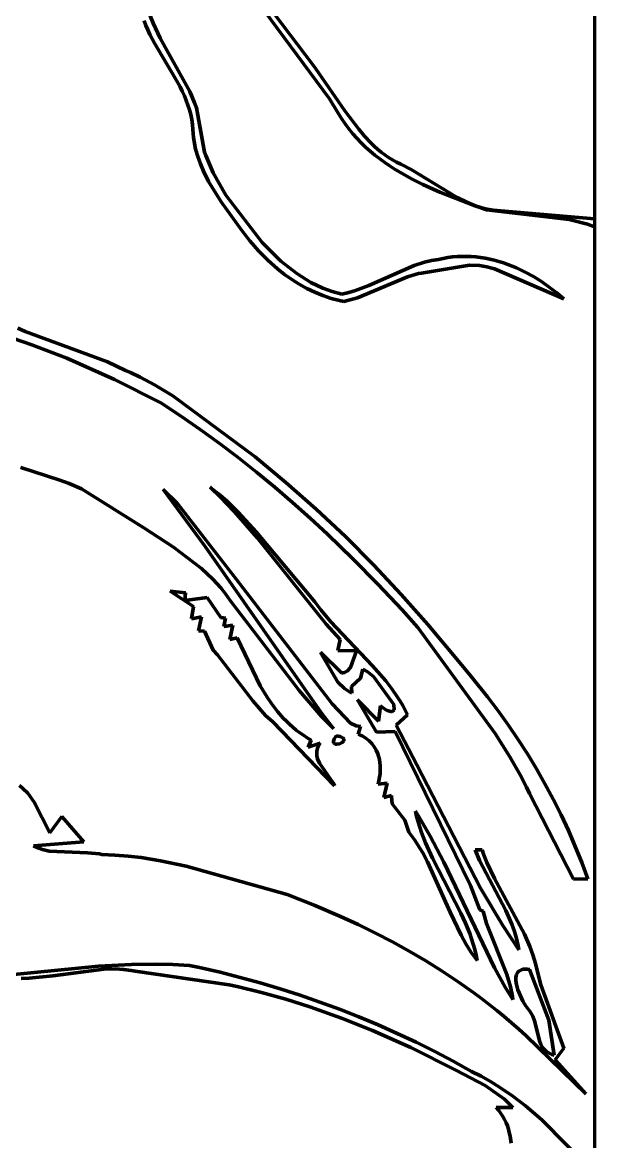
# Model space of a CAD drawing. Header units: millimetres. Extents: x 0 to 11, y 0 to 14.1.
# Drawn here: x 9.763 to 10.958, y 6.899 to 9.237 of the extents above; entities that cross this region are included whole.
import ezdxf

# ---------------------------------------------------------------- set-up
doc = ezdxf.new("R2010")
doc.units = ezdxf.units.MM
doc.layers.add('color#010101ff', color=7, linetype='CONTINUOUS', lineweight=100)
doc.layers.add('color#fefefeff', color=7, linetype='CONTINUOUS', lineweight=100)

msp = doc.modelspace()

# ---------------------------------------------------------------- linework, layer by layer
at = {"layer": 'color#010101ff'}
for p, q in [((10.4043, 9.0768), (10.2239, 9.3213)), ((10.2393, 9.3203), (10.3701, 9.147)), ((10.0207, 9.2305), (10.017, 9.2402)), ((10.0301, 9.2505), (10.0362, 9.2347)), ((10.0362, 9.2347), (10.0506, 9.204)), ((10.0247, 9.221), (10.0207, 9.2305)), ((10.0291, 9.2116), (10.0247, 9.221)), ((10.0388, 9.1931), (10.0291, 9.2116)), ((10.0821, 9.1205), (10.0388, 9.1931)), ((10.0506, 9.204), (10.1125, 9.092)), ((10.3701, 9.147), (10.376, 9.1396)), ((10.0922, 9.1021), (10.0821, 9.1205)), ((10.376, 9.1396), (10.4367, 9.0522)), ((10.0969, 9.0928), (10.0922, 9.1021)), ((10.1012, 9.0833), (10.0969, 9.0928)), ((10.1052, 9.0737), (10.1012, 9.0833)), ((10.1088, 9.064), (10.1052, 9.0737)), ((10.1125, 9.092), (10.1227, 9.0687)), ((10.4228, 9.047), (10.4043, 9.0768)), ((10.1119, 9.0541), (10.1088, 9.064)), ((10.1145, 9.0441), (10.1119, 9.0541)), ((10.1227, 9.0687), (10.1265, 9.0584)), ((10.1265, 9.0584), (10.1434, 8.9656)), ((10.4298, 9.0357), (10.4228, 9.047)), ((10.4367, 9.0522), (10.4655, 9.0133)), ((10.1166, 9.0338), (10.1145, 9.0441)), ((10.1181, 9.0233), (10.1166, 9.0338)), ((10.119, 9.0126), (10.1181, 9.0233)), ((10.4372, 9.0248), (10.4298, 9.0357)), ((10.445, 9.0143), (10.4372, 9.0248)), ((10.1195, 9.0043), (10.119, 9.0126)), ((10.1203, 8.9961), (10.1195, 9.0043)), ((10.4532, 9.0042), (10.445, 9.0143)), ((10.4618, 8.9946), (10.4532, 9.0042)), ((10.4655, 9.0133), (10.4779, 8.9987)), ((10.1215, 8.9879), (10.1203, 8.9961)), ((10.1248, 8.9719), (10.1215, 8.9879)), ((10.4707, 8.9853), (10.4618, 8.9946)), ((10.48, 8.9763), (10.4707, 8.9853)), ((10.4779, 8.9987), (10.491, 8.9849)), ((10.4896, 8.9677), (10.48, 8.9763)), ((10.491, 8.9849), (10.4979, 8.9783)), ((10.4979, 8.9783), (10.505, 8.972)), ((10.1292, 8.9563), (10.1248, 8.9719)), ((10.1346, 8.941), (10.1292, 8.9563)), ((10.1434, 8.9656), (10.1461, 8.9583)), ((10.1461, 8.9583), (10.1616, 8.9227)), ((10.4995, 8.9595), (10.4896, 8.9677)), ((10.5097, 8.9515), (10.4995, 8.9595)), ((10.505, 8.972), (10.5124, 8.9659)), ((10.5124, 8.9659), (10.52, 8.9602)), ((10.52, 8.9602), (10.5279, 8.9547)), ((10.5279, 8.9547), (10.5362, 8.9495)), ((10.1409, 8.9259), (10.1346, 8.941)), ((10.5202, 8.9439), (10.5097, 8.9515)), ((10.5309, 8.9366), (10.5202, 8.9439)), ((10.5418, 8.9295), (10.5309, 8.9366)), ((10.5362, 8.9495), (10.5447, 8.9447)), ((10.5529, 8.9228), (10.5418, 8.9295)), ((10.5447, 8.9447), (10.5536, 8.9402)), ((10.5536, 8.9402), (10.5749, 8.9293)), ((10.1519, 8.904), (10.1409, 8.9259)), ((10.1616, 8.9227), (10.1882, 8.8755)), ((10.5757, 8.91), (10.5529, 8.9228)), ((10.5749, 8.9293), (10.6714, 8.8709)), ((10.5991, 8.8982), (10.5757, 8.91)), ((10.1779, 8.8619), (10.1519, 8.904)), ((10.6351, 8.882), (10.5991, 8.8982)), ((10.2214, 8.8023), (10.1779, 8.8619)), ((10.1882, 8.8755), (10.2635, 8.7769)), ((10.7082, 8.8538), (10.6351, 8.882)), ((10.6714, 8.8709), (10.6929, 8.8604)), ((10.6929, 8.8604), (10.7076, 8.8545)), ((10.7076, 8.8545), (10.7227, 8.8496)), ((10.7323, 8.8453), (10.7082, 8.8538)), ((10.7227, 8.8496), (10.7305, 8.8476)), ((10.7305, 8.8476), (10.7383, 8.846)), ((10.9049, 8.8252), (10.7323, 8.8453)), ((10.7383, 8.846), (10.7463, 8.8447)), ((10.7463, 8.8447), (10.7544, 8.8437)), ((10.7544, 8.8437), (10.7627, 8.8432)), ((10.7627, 8.8432), (10.9583, 8.8266)), ((10.9432, 8.8152), (10.9049, 8.8252)), ((10.9583, 8.81), (10.9432, 8.8152)), ((10.9583, 8.8266), (10.9583, 8.81)), ((10.2379, 8.7805), (10.2214, 8.8023)), ((10.2559, 8.7597), (10.2379, 8.7805)), ((10.2635, 8.7769), (10.3028, 8.7377)), ((10.2753, 8.74), (10.2559, 8.7597)), ((10.632, 8.7416), (10.6418, 8.7438)), ((10.6418, 8.7438), (10.6516, 8.7455)), ((10.6516, 8.7455), (10.6614, 8.7468)), ((10.6614, 8.7468), (10.6712, 8.7476)), ((10.6712, 8.7476), (10.6811, 8.748)), ((10.6811, 8.748), (10.6908, 8.748)), ((10.6908, 8.748), (10.7006, 8.7476)), ((10.7006, 8.7476), (10.7104, 8.7468)), ((10.7104, 8.7468), (10.7201, 8.7456)), ((10.7201, 8.7456), (10.7297, 8.744)), ((10.7297, 8.744), (10.7393, 8.7421)), ((10.2961, 8.7217), (10.2753, 8.74)), ((10.3106, 8.7104), (10.2961, 8.7217)), ((10.3028, 8.7377), (10.3359, 8.7119)), ((10.4864, 8.6871), (10.5816, 8.7291)), ((10.5816, 8.7291), (10.6027, 8.7358)), ((10.6966, 8.7297), (10.5966, 8.7132)), ((10.6027, 8.7358), (10.6172, 8.7392)), ((10.6172, 8.7392), (10.632, 8.7416)), ((10.7177, 8.7289), (10.6966, 8.7297)), ((10.7334, 8.7263), (10.7177, 8.7289)), ((10.7439, 8.7235), (10.7334, 8.7263)), ((10.7393, 8.7421), (10.7488, 8.7398)), ((10.7491, 8.7217), (10.7439, 8.7235)), ((10.7488, 8.7398), (10.7583, 8.7372)), ((10.8939, 8.6592), (10.7491, 8.7217)), ((10.7583, 8.7372), (10.7677, 8.7343)), ((10.7677, 8.7343), (10.777, 8.7311)), ((10.777, 8.7311), (10.7953, 8.7237)), ((10.7953, 8.7237), (10.8132, 8.7152)), ((10.3256, 8.6998), (10.3106, 8.7104)), ((10.3412, 8.69), (10.3256, 8.6998)), ((10.3359, 8.7119), (10.3656, 8.6937)), ((10.5677, 8.7054), (10.463, 8.6617)), ((10.5907, 8.7119), (10.5677, 8.7054)), ((10.5966, 8.7132), (10.5907, 8.7119)), ((10.8132, 8.7152), (10.8305, 8.7057)), ((10.8305, 8.7057), (10.8474, 8.6953)), ((10.3572, 8.6811), (10.3412, 8.69)), ((10.3736, 8.6732), (10.3572, 8.6811)), ((10.3656, 8.6937), (10.3907, 8.6819)), ((10.3905, 8.6662), (10.3736, 8.6732)), ((10.3907, 8.6819), (10.4101, 8.6747)), ((10.4101, 8.6747), (10.4302, 8.6692)), ((10.4302, 8.6692), (10.4446, 8.6725)), ((10.4446, 8.6725), (10.4588, 8.6767)), ((10.4588, 8.6767), (10.4864, 8.6871)), ((10.8474, 8.6953), (10.8636, 8.684)), ((10.8636, 8.684), (10.8791, 8.6719)), ((10.4078, 8.6603), (10.3905, 8.6662)), ((10.4254, 8.6555), (10.4078, 8.6603)), ((10.4344, 8.6536), (10.4254, 8.6555)), ((10.463, 8.6617), (10.4344, 8.6536)), ((10.8791, 8.6719), (10.8939, 8.6592)), ((9.7828, 8.5635), (9.7238, 8.5832)), ((9.753, 8.598), (9.7683, 8.5913)), ((9.7683, 8.5913), (9.9407, 8.5278)), ((9.8554, 8.5355), (9.7828, 8.5635)), ((9.955, 8.491), (9.8554, 8.5355)), ((9.9407, 8.5278), (9.9784, 8.5096)), ((9.9784, 8.5096), (9.9887, 8.5052)), ((10.0523, 8.4418), (9.955, 8.491)), ((9.9887, 8.5052), (10.0091, 8.4956)), ((10.0091, 8.4956), (10.0389, 8.4798)), ((10.0389, 8.4798), (10.0773, 8.4566)), ((10.0935, 8.4148), (10.0523, 8.4418)), ((10.0773, 8.4566), (10.2489, 8.3296)), ((10.1341, 8.3867), (10.0935, 8.4148)), ((10.174, 8.3578), (10.1341, 8.3867)), ((10.2133, 8.3281), (10.174, 8.3578)), ((10.2519, 8.2975), (10.2133, 8.3281)), ((10.2489, 8.3296), (10.3135, 8.2759)), ((9.7598, 8.3068), (9.841, 8.2804)), ((9.841, 8.2804), (9.8609, 8.2738)), ((10.2899, 8.2662), (10.2519, 8.2975)), ((10.3135, 8.2759), (10.3764, 8.2202)), ((9.8609, 8.2738), (9.8866, 8.2628)), ((9.8866, 8.2628), (10.0167, 8.1812)), ((10.1445, 8.1419), (10.0569, 8.2611)), ((10.0569, 8.2611), (10.0866, 8.2316)), ((10.1762, 8.246), (10.1554, 8.2661)), ((10.1554, 8.2661), (10.1729, 8.252)), ((10.1729, 8.252), (10.1897, 8.2372)), ((10.3273, 8.2341), (10.2899, 8.2662)), ((10.0866, 8.2316), (10.2103, 8.0733)), ((10.2061, 8.2145), (10.1762, 8.246)), ((10.1897, 8.2372), (10.2138, 8.2138)), ((10.3641, 8.2013), (10.3273, 8.2341)), ((10.2531, 8.1598), (10.2061, 8.2145)), ((10.2138, 8.2138), (10.2514, 8.1725)), ((10.3764, 8.2202), (10.4376, 8.1626)), ((10.4003, 8.1678), (10.3641, 8.2013)), ((10.0167, 8.1812), (10.0783, 8.1409)), ((10.2514, 8.1725), (10.3738, 8.0264)), ((10.3978, 7.9797), (10.2531, 8.1598)), ((10.4535, 8.1164), (10.4003, 8.1678)), ((10.4376, 8.1626), (10.497, 8.1032)), ((10.0783, 8.1409), (10.1371, 8.0964)), ((10.387, 7.7954), (10.1445, 8.1419)), ((10.5054, 8.0637), (10.4535, 8.1164)), ((10.1371, 8.0964), (10.1608, 8.0741)), ((10.497, 8.1032), (10.5545, 8.042)), ((10.1608, 8.0741), (10.1773, 8.056)), ((10.2103, 8.0733), (10.4103, 7.8137)), ((10.0719, 8.0491), (10.1201, 8.0168)), ((10.1039, 8.0455), (10.0719, 8.0491)), ((10.1025, 8.0292), (10.1039, 8.0455)), ((10.1773, 8.056), (10.1875, 8.0431)), ((10.1875, 8.0431), (10.197, 8.0296)), ((10.556, 8.0097), (10.5054, 8.0637)), ((10.5545, 8.042), (10.6102, 7.9791)), ((10.1488, 8.0353), (10.1025, 8.0292)), ((10.1775, 7.9936), (10.1488, 8.0353)), ((10.197, 8.0296), (10.3414, 7.8412)), ((10.3738, 8.0264), (10.3863, 8.0095)), ((10.1201, 8.0168), (10.116, 7.9911)), ((10.116, 7.9911), (10.1369, 7.9948)), ((10.1369, 7.9948), (10.1305, 7.966)), ((10.3863, 8.0095), (10.4065, 7.9851)), ((10.589, 7.9732), (10.556, 8.0097)), ((10.1872, 7.9921), (10.1775, 7.9936)), ((10.184, 7.9748), (10.1872, 7.9921)), ((10.2024, 7.9777), (10.184, 7.9748)), ((10.1964, 7.9481), (10.2024, 7.9777)), ((10.4268, 7.9477), (10.3978, 7.9797)), ((10.4065, 7.9851), (10.4942, 7.8931)), ((10.7508, 7.7515), (10.589, 7.9732)), ((10.6102, 7.9791), (10.6771, 7.8983)), ((10.1305, 7.966), (10.1431, 7.9652)), ((10.1431, 7.9652), (10.1613, 7.9257)), ((10.2114, 7.9512), (10.1964, 7.9481)), ((10.2597, 7.8509), (10.2114, 7.9512)), ((10.4216, 7.9246), (10.4268, 7.9477)), ((10.1613, 7.9257), (10.1707, 7.916)), ((10.4612, 7.9239), (10.4216, 7.9246)), ((10.1707, 7.916), (10.2443, 7.8196)), ((10.4219, 7.8585), (10.3856, 7.9209)), ((10.3856, 7.9209), (10.3867, 7.9198)), ((10.3867, 7.9198), (10.4297, 7.878)), ((10.4481, 7.8894), (10.4612, 7.9239)), ((10.4297, 7.878), (10.432, 7.8782)), ((10.432, 7.8782), (10.4361, 7.8791)), ((10.4361, 7.8791), (10.4414, 7.8819)), ((10.4414, 7.8819), (10.4481, 7.8894)), ((10.4744, 7.8857), (10.469, 7.8673)), ((10.4833, 7.8809), (10.4744, 7.8857)), ((10.4961, 7.8703), (10.4833, 7.8809)), ((10.4942, 7.8931), (10.5219, 7.8614)), ((10.6771, 7.8983), (10.7007, 7.8706)), ((10.4355, 7.8455), (10.4219, 7.8585)), ((10.469, 7.8673), (10.4503, 7.8494)), ((10.469, 7.8673), (10.469, 7.866)), ((10.469, 7.866), (10.469, 7.8673)), ((10.5392, 7.812), (10.4961, 7.8703)), ((10.5219, 7.8614), (10.5348, 7.8448)), ((10.7007, 7.8706), (10.7348, 7.8281)), ((10.2742, 7.8271), (10.2597, 7.8509)), ((10.3414, 7.8412), (10.3877, 7.7873)), ((10.448, 7.8374), (10.4355, 7.8455)), ((10.4514, 7.8358), (10.448, 7.8374)), ((10.4503, 7.8494), (10.4514, 7.8358)), ((10.5348, 7.8448), (10.5468, 7.8276)), ((10.2443, 7.8196), (10.271, 7.7893)), ((10.2846, 7.812), (10.2742, 7.8271)), ((10.2958, 7.7974), (10.2846, 7.812)), ((10.4103, 7.8137), (10.4484, 7.773)), ((10.5028, 7.754), (10.4631, 7.8215)), ((10.4631, 7.8215), (10.5071, 7.7775)), ((10.5071, 7.7775), (10.511, 7.8095)), ((10.511, 7.8095), (10.5223, 7.8012)), ((10.5394, 7.8006), (10.5392, 7.812)), ((10.5468, 7.8276), (10.5524, 7.8188)), ((10.5524, 7.8188), (10.5577, 7.8097)), ((10.5577, 7.8097), (10.5628, 7.8004)), ((10.7348, 7.8281), (10.7567, 7.799)), ((10.271, 7.7893), (10.286, 7.7756)), ((10.3079, 7.7836), (10.2958, 7.7974)), ((10.4125, 7.7617), (10.387, 7.7954)), ((10.3877, 7.7873), (10.4125, 7.7617)), ((10.5223, 7.8012), (10.5251, 7.7995)), ((10.5251, 7.7995), (10.5347, 7.7964)), ((10.5347, 7.7964), (10.5394, 7.8006)), ((10.5675, 7.7908), (10.5438, 7.769)), ((10.5628, 7.8004), (10.5675, 7.7908)), ((10.7567, 7.799), (10.7778, 7.7695)), ((10.286, 7.7756), (10.415, 7.6425)), ((10.3143, 7.777), (10.3079, 7.7836)), ((10.3209, 7.7707), (10.3143, 7.777)), ((10.3277, 7.7645), (10.3209, 7.7707)), ((10.3348, 7.7587), (10.3277, 7.7645)), ((10.4484, 7.773), (10.4605, 7.7676)), ((10.4605, 7.7676), (10.4689, 7.766)), ((10.4689, 7.766), (10.4642, 7.75)), ((10.5438, 7.769), (10.5871, 7.6858)), ((10.7778, 7.7695), (10.7982, 7.7394)), ((10.3422, 7.753), (10.3348, 7.7587)), ((10.3499, 7.7477), (10.3422, 7.753)), ((10.3578, 7.7427), (10.3499, 7.7477)), ((10.3661, 7.7379), (10.3578, 7.7427)), ((10.3601, 7.7227), (10.3661, 7.7379)), ((10.4132, 7.7376), (10.4126, 7.7353)), ((10.4143, 7.7402), (10.4132, 7.7376)), ((10.416, 7.7433), (10.4143, 7.7402)), ((10.4184, 7.7468), (10.416, 7.7433)), ((10.4229, 7.7459), (10.4184, 7.7468)), ((10.4266, 7.7449), (10.4229, 7.7459)), ((10.4295, 7.7438), (10.4266, 7.7449)), ((10.4317, 7.7427), (10.4295, 7.7438)), ((10.4333, 7.7414), (10.4317, 7.7427)), ((10.4343, 7.7401), (10.4333, 7.7414)), ((10.4342, 7.7362), (10.4347, 7.7375)), ((10.4347, 7.7388), (10.4343, 7.7401)), ((10.4347, 7.7375), (10.4347, 7.7388)), ((10.4642, 7.75), (10.4686, 7.7483)), ((10.4686, 7.7483), (10.4728, 7.7463)), ((10.4728, 7.7463), (10.4805, 7.7417)), ((10.4805, 7.7417), (10.4872, 7.7364)), ((10.5417, 7.7557), (10.5028, 7.754)), ((10.6988, 7.4343), (10.5417, 7.7557)), ((10.7815, 7.7027), (10.7508, 7.7515)), ((10.7982, 7.7394), (10.8178, 7.7089)), ((10.3852, 7.7311), (10.3601, 7.7227)), ((10.3778, 7.7112), (10.3781, 7.7145)), ((10.3781, 7.7145), (10.3787, 7.7177)), ((10.3787, 7.7177), (10.3797, 7.721)), ((10.3797, 7.721), (10.3811, 7.7244)), ((10.3811, 7.7244), (10.383, 7.7277)), ((10.383, 7.7277), (10.3852, 7.7311)), ((10.4126, 7.7353), (10.4125, 7.7335)), ((10.4125, 7.7335), (10.4129, 7.7319)), ((10.4129, 7.7319), (10.4137, 7.7307)), ((10.4137, 7.7307), (10.4148, 7.7299)), ((10.4148, 7.7299), (10.4162, 7.7293)), ((10.4162, 7.7293), (10.4195, 7.7289)), ((10.4195, 7.7289), (10.4253, 7.73)), ((10.4253, 7.73), (10.4307, 7.7326)), ((10.4307, 7.7326), (10.4333, 7.7349)), ((10.4333, 7.7349), (10.4342, 7.7362)), ((10.4872, 7.7364), (10.493, 7.7305)), ((10.493, 7.7305), (10.4979, 7.7239)), ((10.4979, 7.7239), (10.502, 7.7168)), ((10.502, 7.7168), (10.5052, 7.7093)), ((10.3781, 7.7048), (10.3778, 7.7112)), ((10.3795, 7.6986), (10.3781, 7.7048)), ((10.3834, 7.6894), (10.3795, 7.6986)), ((10.5052, 7.7093), (10.5086, 7.6973)), ((10.5086, 7.6973), (10.5102, 7.6847)), ((10.8029, 7.6651), (10.7815, 7.7027)), ((10.8178, 7.7089), (10.8366, 7.6779)), ((10.4118, 7.6483), (10.3834, 7.6894)), ((10.51, 7.6674), (10.506, 7.6458)), ((10.5102, 7.6847), (10.51, 7.6674)), ((10.5871, 7.6858), (10.7196, 7.4288)), ((10.8366, 7.6779), (10.8546, 7.6463)), ((10.415, 7.6425), (10.4118, 7.6483)), ((10.506, 7.6458), (10.5249, 7.6481)), ((10.5249, 7.6481), (10.5183, 7.6175)), ((10.8163, 7.6394), (10.8029, 7.6651)), ((10.8546, 7.6463), (10.8718, 7.6144)), ((9.7641, 7.6368), (9.7568, 7.6427)), ((9.7739, 7.6269), (9.7641, 7.6368)), ((9.7877, 7.6079), (9.7739, 7.6269)), ((10.5183, 7.6175), (10.5343, 7.6221)), ((10.5343, 7.6221), (10.534, 7.6197)), ((10.8226, 7.6264), (10.8163, 7.6394)), ((10.9144, 7.4471), (10.8226, 7.6264)), ((9.8202, 7.5442), (9.7877, 7.6079)), ((10.534, 7.6197), (10.5352, 7.6046)), ((10.5352, 7.6046), (10.5616, 7.5702)), ((10.8718, 7.6144), (10.8881, 7.5819)), ((9.8452, 7.5781), (9.8202, 7.5442)), ((9.8909, 7.5251), (9.8452, 7.5781)), ((10.5865, 7.5782), (10.5838, 7.5896)), ((10.5838, 7.5896), (10.5918, 7.5766)), ((10.5895, 7.567), (10.5865, 7.5782)), ((10.5918, 7.5766), (10.6148, 7.5369)), ((10.8881, 7.5819), (10.9035, 7.5491)), ((10.5616, 7.5702), (10.57, 7.5454)), ((10.593, 7.5558), (10.5895, 7.567)), ((10.5968, 7.5448), (10.593, 7.5558)), ((10.57, 7.5454), (10.5764, 7.537)), ((10.5764, 7.537), (10.5825, 7.5285)), ((10.5825, 7.5285), (10.5884, 7.5199)), ((10.6053, 7.5232), (10.5968, 7.5448)), ((10.6148, 7.5369), (10.6431, 7.4827)), ((10.9035, 7.5491), (10.918, 7.5158)), ((9.7861, 7.5166), (9.8909, 7.5251)), ((9.7953, 7.5124), (9.7861, 7.5166)), ((9.8046, 7.5092), (9.7953, 7.5124)), ((9.819, 7.5059), (9.8046, 7.5092)), ((9.8991, 7.5026), (9.819, 7.5059)), ((10.5884, 7.5199), (10.5993, 7.5021)), ((10.6199, 7.4913), (10.6053, 7.5232)), ((10.7091, 7.5083), (10.7233, 7.5086)), ((10.7179, 7.4864), (10.7091, 7.5083)), ((10.7233, 7.5086), (10.7265, 7.4998)), ((10.918, 7.5158), (10.9317, 7.4821)), ((9.9239, 7.5), (9.8991, 7.5026)), ((9.9288, 7.499), (9.9239, 7.5)), ((9.9562, 7.4977), (9.9288, 7.499)), ((9.9836, 7.4954), (9.9562, 7.4977)), ((10.0108, 7.4922), (9.9836, 7.4954)), ((10.0513, 7.4857), (10.0108, 7.4922)), ((10.105, 7.4746), (10.0513, 7.4857)), ((10.5993, 7.5021), (10.6093, 7.4837)), ((10.6093, 7.4837), (10.6566, 7.378)), ((10.6791, 7.3765), (10.6199, 7.4913)), ((10.6431, 7.4827), (10.7495, 7.2621)), ((10.7729, 7.3816), (10.7179, 7.4864)), ((10.7265, 7.4998), (10.7334, 7.4823)), ((10.7334, 7.4823), (10.7494, 7.4484)), ((10.9317, 7.4821), (10.9443, 7.448)), ((10.3163, 7.4149), (10.105, 7.4746)), ((10.7185, 7.3833), (10.6988, 7.4343)), ((10.7494, 7.4484), (10.8116, 7.3327)), ((10.9443, 7.448), (10.9144, 7.4471)), ((10.3723, 7.3929), (10.3163, 7.4149)), ((10.7196, 7.4288), (10.7664, 7.3505)), ((10.4277, 7.3691), (10.3723, 7.3929)), ((10.4642, 7.3523), (10.4277, 7.3691)), ((10.6566, 7.378), (10.6793, 7.3305)), ((10.6887, 7.3552), (10.6791, 7.3765)), ((10.7255, 7.3805), (10.7185, 7.3833)), ((10.7325, 7.3544), (10.7255, 7.3805)), ((10.7857, 7.353), (10.7729, 7.3816)), ((10.5003, 7.3346), (10.4642, 7.3523)), ((10.6973, 7.3335), (10.6887, 7.3552)), ((10.775, 7.248), (10.7325, 7.3544)), ((10.7664, 7.3505), (10.8001, 7.2997)), ((10.791, 7.3383), (10.7857, 7.353)), ((10.536, 7.3161), (10.5003, 7.3346)), ((10.6793, 7.3305), (10.6895, 7.3121)), ((10.7012, 7.3225), (10.6973, 7.3335)), ((10.7047, 7.3113), (10.7012, 7.3225)), ((10.7954, 7.3232), (10.791, 7.3383)), ((10.7988, 7.3077), (10.7954, 7.3232)), ((10.8116, 7.3327), (10.8228, 7.3069)), ((10.5712, 7.2967), (10.536, 7.3161)), ((10.6059, 7.2765), (10.5712, 7.2967)), ((10.6895, 7.3121), (10.7006, 7.2943)), ((10.7006, 7.2943), (10.7066, 7.2856)), ((10.7078, 7.3001), (10.7047, 7.3113)), ((10.7106, 7.2887), (10.7078, 7.3001)), ((10.8001, 7.2997), (10.7988, 7.3077)), ((10.8228, 7.3069), (10.8292, 7.2893)), ((10.6399, 7.2552), (10.6059, 7.2765)), ((10.7066, 7.2856), (10.7129, 7.2771)), ((10.7129, 7.2771), (10.7106, 7.2887)), ((10.8292, 7.2893), (10.8346, 7.2713)), ((10.8346, 7.2713), (10.8369, 7.2621)), ((9.6128, 7.2348), (9.9221, 7.2656)), ((9.9328, 7.2594), (9.8262, 7.2454)), ((9.9221, 7.2656), (9.9911, 7.269)), ((9.9575, 7.2598), (9.9328, 7.2594)), ((9.9739, 7.2589), (9.9575, 7.2598)), ((9.9904, 7.2568), (9.9739, 7.2589)), ((9.9987, 7.2554), (9.9904, 7.2568)), ((9.9911, 7.269), (10.0428, 7.2695)), ((10.1945, 7.2267), (9.9987, 7.2554)), ((10.0428, 7.2695), (10.0773, 7.2688)), ((10.0773, 7.2688), (10.1119, 7.2671)), ((10.1119, 7.2671), (10.1332, 7.2625)), ((10.1332, 7.2625), (10.1757, 7.2527)), ((10.1757, 7.2527), (10.2179, 7.2421)), ((10.6734, 7.2331), (10.6399, 7.2552)), ((10.7495, 7.2621), (10.7716, 7.2219)), ((10.7826, 7.2223), (10.775, 7.248)), ((10.7953, 7.2481), (10.7945, 7.2452)), ((10.7966, 7.2507), (10.7953, 7.2481)), ((10.7982, 7.2531), (10.7966, 7.2507)), ((10.8002, 7.2551), (10.7982, 7.2531)), ((10.8027, 7.2568), (10.8002, 7.2551)), ((10.8056, 7.2581), (10.8027, 7.2568)), ((10.8091, 7.259), (10.8056, 7.2581)), ((10.813, 7.2594), (10.8091, 7.259)), ((10.8175, 7.2594), (10.813, 7.2594)), ((10.8225, 7.2589), (10.8175, 7.2594)), ((10.8624, 7.1528), (10.8225, 7.2589)), ((10.8369, 7.2621), (10.8461, 7.2264)), ((9.7769, 7.2402), (9.7604, 7.2398)), ((9.8262, 7.2454), (9.7769, 7.2402)), ((10.2116, 7.223), (10.1945, 7.2267)), ((10.2627, 7.2106), (10.2116, 7.223)), ((10.2179, 7.2421), (10.2599, 7.2305)), ((10.2599, 7.2305), (10.3017, 7.2181)), ((10.7062, 7.2099), (10.6734, 7.2331)), ((10.794, 7.242), (10.7938, 7.2387)), ((10.7938, 7.2387), (10.7939, 7.2351)), ((10.7939, 7.2351), (10.7949, 7.2276)), ((10.7945, 7.2452), (10.794, 7.242)), ((10.7949, 7.2276), (10.7981, 7.2158)), ((10.8461, 7.2264), (10.894, 7.0941)), ((10.3133, 7.1965), (10.2627, 7.2106)), ((10.3017, 7.2181), (10.3432, 7.2048)), ((10.3432, 7.2048), (10.3843, 7.1907)), ((10.7223, 7.1979), (10.7062, 7.2099)), ((10.7716, 7.2219), (10.7873, 7.1957)), ((10.7865, 7.2024), (10.7826, 7.2223)), ((10.7873, 7.1957), (10.7865, 7.2024)), ((10.7981, 7.2158), (10.8082, 7.1928)), ((10.3634, 7.1808), (10.3133, 7.1965)), ((10.4294, 7.1573), (10.3634, 7.1808)), ((10.3843, 7.1907), (10.4252, 7.1756)), ((10.7382, 7.1857), (10.7223, 7.1979)), ((10.754, 7.1733), (10.7382, 7.1857)), ((10.8082, 7.1928), (10.8138, 7.1833)), ((10.8138, 7.1833), (10.8173, 7.1782)), ((10.8173, 7.1782), (10.8202, 7.1751)), ((10.4252, 7.1756), (10.4657, 7.1597)), ((10.4945, 7.1313), (10.4294, 7.1573)), ((10.4657, 7.1597), (10.5059, 7.1429)), ((10.7695, 7.1605), (10.754, 7.1733)), ((10.7849, 7.1475), (10.7695, 7.1605)), ((10.8202, 7.1751), (10.8229, 7.1719)), ((10.8229, 7.1719), (10.8252, 7.1684)), ((10.8252, 7.1684), (10.829, 7.1612)), ((10.829, 7.1612), (10.8331, 7.1495)), ((10.5745, 7.0955), (10.4945, 7.1313)), ((10.5059, 7.1429), (10.5457, 7.1252)), ((10.8, 7.1343), (10.7849, 7.1475)), ((10.8149, 7.1207), (10.8, 7.1343)), ((10.8331, 7.1495), (10.8429, 7.1094)), ((10.8736, 7.0798), (10.8624, 7.1528)), ((10.5457, 7.1252), (10.5852, 7.1066)), ((10.5852, 7.1066), (10.6242, 7.0872)), ((10.94, 6.9986), (10.8149, 7.1207)), ((10.8429, 7.1094), (10.8458, 7.1022)), ((10.6683, 7.0483), (10.5745, 7.0955)), ((10.6242, 7.0872), (10.6627, 7.0669)), ((10.8458, 7.1022), (10.8497, 7.0957)), ((10.8497, 7.0957), (10.852, 7.0927)), ((10.852, 7.0927), (10.8547, 7.0899)), ((10.8547, 7.0899), (10.8576, 7.0874)), ((10.8576, 7.0874), (10.861, 7.0851)), ((10.861, 7.0851), (10.8647, 7.083)), ((10.8647, 7.083), (10.8689, 7.0813)), ((10.894, 7.0941), (10.8758, 7.0702)), ((10.6627, 7.0669), (10.7009, 7.0457)), ((10.8689, 7.0813), (10.8736, 7.0798)), ((10.8758, 7.0702), (10.94, 6.9986)), ((10.7298, 7.0163), (10.6683, 7.0483)), ((10.7009, 7.0457), (10.7211, 7.0357)), ((10.7211, 7.0357), (10.7406, 7.0248)), ((10.7701, 6.988), (10.7298, 7.0163)), ((10.7406, 7.0248), (10.7597, 7.0131)), ((10.7597, 7.0131), (10.7873, 6.9941)), ((10.7873, 6.9941), (10.8138, 6.9737)), ((10.7581, 6.9643), (10.7529, 6.9703)), ((10.7529, 6.9703), (10.7874, 6.9701)), ((10.7874, 6.9701), (10.7701, 6.988)), ((10.8138, 6.9737), (10.8478, 6.9446)), ((10.7626, 6.9581), (10.7581, 6.9643)), ((10.7667, 6.9518), (10.7626, 6.9581)), ((10.7702, 6.9453), (10.7667, 6.9518)), ((10.7733, 6.9386), (10.7702, 6.9453)), ((10.8478, 6.9446), (10.9502, 6.8412)), ((10.776, 6.9318), (10.7733, 6.9386)), ((10.7782, 6.9249), (10.776, 6.9318)), ((10.7801, 6.9179), (10.7782, 6.9249)), ((10.7816, 6.9108), (10.7801, 6.9179)), ((10.7837, 6.8962), (10.7816, 6.9108))]:
    msp.add_line(p, q, dxfattribs=at)
at = {"layer": 'color#fefefeff'}
for p, q in [((10.9583, 14.0556), (10.9583, 8.8266)), ((10.2239, 9.3213), (10.4043, 9.0768)), ((10.3701, 9.147), (10.2393, 9.3203)), ((10.017, 9.2402), (10.0207, 9.2305)), ((10.0362, 9.2347), (10.0301, 9.2505)), ((10.0506, 9.204), (10.0362, 9.2347)), ((10.0207, 9.2305), (10.0247, 9.221)), ((10.0247, 9.221), (10.0291, 9.2116)), ((10.0291, 9.2116), (10.0388, 9.1931)), ((10.0388, 9.1931), (10.0821, 9.1205)), ((10.1125, 9.092), (10.0506, 9.204)), ((10.376, 9.1396), (10.3701, 9.147)), ((10.0821, 9.1205), (10.0922, 9.1021)), ((10.4367, 9.0522), (10.376, 9.1396)), ((10.0922, 9.1021), (10.0969, 9.0928)), ((10.0969, 9.0928), (10.1012, 9.0833)), ((10.1012, 9.0833), (10.1052, 9.0737)), ((10.1052, 9.0737), (10.1088, 9.064)), ((10.1227, 9.0687), (10.1125, 9.092)), ((10.4043, 9.0768), (10.4228, 9.047)), ((10.1088, 9.064), (10.1119, 9.0541)), ((10.1119, 9.0541), (10.1145, 9.0441)), ((10.1265, 9.0584), (10.1227, 9.0687)), ((10.1434, 8.9656), (10.1265, 9.0584)), ((10.4228, 9.047), (10.4298, 9.0357)), ((10.4655, 9.0133), (10.4367, 9.0522)), ((10.1145, 9.0441), (10.1166, 9.0338)), ((10.1166, 9.0338), (10.1181, 9.0233)), ((10.1181, 9.0233), (10.119, 9.0126)), ((10.4298, 9.0357), (10.4372, 9.0248)), ((10.4372, 9.0248), (10.445, 9.0143)), ((10.119, 9.0126), (10.1195, 9.0043)), ((10.1195, 9.0043), (10.1203, 8.9961)), ((10.445, 9.0143), (10.4532, 9.0042)), ((10.4532, 9.0042), (10.4618, 8.9946)), ((10.4779, 8.9987), (10.4655, 9.0133)), ((10.1203, 8.9961), (10.1215, 8.9879)), ((10.1215, 8.9879), (10.1248, 8.9719)), ((10.4618, 8.9946), (10.4707, 8.9853)), ((10.4707, 8.9853), (10.48, 8.9763)), ((10.491, 8.9849), (10.4779, 8.9987)), ((10.48, 8.9763), (10.4896, 8.9677)), ((10.4979, 8.9783), (10.491, 8.9849)), ((10.505, 8.972), (10.4979, 8.9783)), ((10.1248, 8.9719), (10.1292, 8.9563)), ((10.1292, 8.9563), (10.1346, 8.941)), ((10.1461, 8.9583), (10.1434, 8.9656)), ((10.1616, 8.9227), (10.1461, 8.9583)), ((10.4896, 8.9677), (10.4995, 8.9595)), ((10.4995, 8.9595), (10.5097, 8.9515)), ((10.5124, 8.9659), (10.505, 8.972)), ((10.52, 8.9602), (10.5124, 8.9659)), ((10.5279, 8.9547), (10.52, 8.9602)), ((10.5362, 8.9495), (10.5279, 8.9547)), ((10.1346, 8.941), (10.1409, 8.9259)), ((10.5097, 8.9515), (10.5202, 8.9439)), ((10.5202, 8.9439), (10.5309, 8.9366)), ((10.5309, 8.9366), (10.5418, 8.9295)), ((10.5447, 8.9447), (10.5362, 8.9495)), ((10.5418, 8.9295), (10.5529, 8.9228)), ((10.5536, 8.9402), (10.5447, 8.9447)), ((10.5749, 8.9293), (10.5536, 8.9402)), ((10.1409, 8.9259), (10.1519, 8.904)), ((10.1882, 8.8755), (10.1616, 8.9227)), ((10.5529, 8.9228), (10.5757, 8.91)), ((10.6714, 8.8709), (10.5749, 8.9293)), ((10.5757, 8.91), (10.5991, 8.8982)), ((10.1519, 8.904), (10.1779, 8.8619)), ((10.5991, 8.8982), (10.6351, 8.882)), ((10.1779, 8.8619), (10.2214, 8.8023)), ((10.2635, 8.7769), (10.1882, 8.8755)), ((10.6351, 8.882), (10.7082, 8.8538)), ((10.6929, 8.8604), (10.6714, 8.8709)), ((10.7076, 8.8545), (10.6929, 8.8604)), ((10.7227, 8.8496), (10.7076, 8.8545)), ((10.7082, 8.8538), (10.7323, 8.8453)), ((10.7305, 8.8476), (10.7227, 8.8496)), ((10.7383, 8.846), (10.7305, 8.8476)), ((10.7323, 8.8453), (10.9049, 8.8252)), ((10.7463, 8.8447), (10.7383, 8.846)), ((10.7544, 8.8437), (10.7463, 8.8447)), ((10.7627, 8.8432), (10.7544, 8.8437)), ((10.9583, 8.8266), (10.7627, 8.8432)), ((10.9049, 8.8252), (10.9432, 8.8152)), ((10.9432, 8.8152), (10.9583, 8.81)), ((10.2214, 8.8023), (10.2379, 8.7805)), ((10.9583, 8.81), (10.9583, 6.2987)), ((10.2379, 8.7805), (10.2559, 8.7597)), ((10.3028, 8.7377), (10.2635, 8.7769)), ((10.2559, 8.7597), (10.2753, 8.74)), ((10.6418, 8.7438), (10.632, 8.7416)), ((10.6516, 8.7455), (10.6418, 8.7438)), ((10.6614, 8.7468), (10.6516, 8.7455)), ((10.6712, 8.7476), (10.6614, 8.7468)), ((10.6811, 8.748), (10.6712, 8.7476)), ((10.6908, 8.748), (10.6811, 8.748)), ((10.7006, 8.7476), (10.6908, 8.748)), ((10.7104, 8.7468), (10.7006, 8.7476)), ((10.7201, 8.7456), (10.7104, 8.7468)), ((10.7297, 8.744), (10.7201, 8.7456)), ((10.7393, 8.7421), (10.7297, 8.744)), ((10.2753, 8.74), (10.2961, 8.7217)), ((10.2961, 8.7217), (10.3106, 8.7104)), ((10.3359, 8.7119), (10.3028, 8.7377)), ((10.5816, 8.7291), (10.4864, 8.6871)), ((10.6027, 8.7358), (10.5816, 8.7291)), ((10.5966, 8.7132), (10.6966, 8.7297)), ((10.6172, 8.7392), (10.6027, 8.7358)), ((10.632, 8.7416), (10.6172, 8.7392)), ((10.6966, 8.7297), (10.7177, 8.7289)), ((10.7177, 8.7289), (10.7334, 8.7263)), ((10.7334, 8.7263), (10.7439, 8.7235)), ((10.7488, 8.7398), (10.7393, 8.7421)), ((10.7439, 8.7235), (10.7491, 8.7217)), ((10.7583, 8.7372), (10.7488, 8.7398)), ((10.7491, 8.7217), (10.8939, 8.6592)), ((10.7677, 8.7343), (10.7583, 8.7372)), ((10.777, 8.7311), (10.7677, 8.7343)), ((10.7953, 8.7237), (10.777, 8.7311)), ((10.8132, 8.7152), (10.7953, 8.7237)), ((10.3106, 8.7104), (10.3256, 8.6998)), ((10.3256, 8.6998), (10.3412, 8.69)), ((10.3656, 8.6937), (10.3359, 8.7119)), ((10.463, 8.6617), (10.5677, 8.7054)), ((10.5677, 8.7054), (10.5907, 8.7119)), ((10.5907, 8.7119), (10.5966, 8.7132)), ((10.8305, 8.7057), (10.8132, 8.7152)), ((10.8474, 8.6953), (10.8305, 8.7057)), ((10.3412, 8.69), (10.3572, 8.6811)), ((10.3572, 8.6811), (10.3736, 8.6732)), ((10.3907, 8.6819), (10.3656, 8.6937)), ((10.3736, 8.6732), (10.3905, 8.6662)), ((10.4101, 8.6747), (10.3907, 8.6819)), ((10.4302, 8.6692), (10.4101, 8.6747)), ((10.4446, 8.6725), (10.4302, 8.6692)), ((10.4588, 8.6767), (10.4446, 8.6725)), ((10.4864, 8.6871), (10.4588, 8.6767)), ((10.8636, 8.684), (10.8474, 8.6953)), ((10.8791, 8.6719), (10.8636, 8.684)), ((10.3905, 8.6662), (10.4078, 8.6603)), ((10.4078, 8.6603), (10.4254, 8.6555)), ((10.4254, 8.6555), (10.4344, 8.6536)), ((10.4344, 8.6536), (10.463, 8.6617)), ((10.8939, 8.6592), (10.8791, 8.6719)), ((9.7238, 8.5832), (9.7828, 8.5635)), ((9.7683, 8.5913), (9.753, 8.598)), ((9.9407, 8.5278), (9.7683, 8.5913)), ((9.7828, 8.5635), (9.8554, 8.5355)), ((9.8554, 8.5355), (9.955, 8.491)), ((9.9784, 8.5096), (9.9407, 8.5278)), ((9.9887, 8.5052), (9.9784, 8.5096)), ((9.955, 8.491), (10.0523, 8.4418)), ((10.0091, 8.4956), (9.9887, 8.5052)), ((10.0389, 8.4798), (10.0091, 8.4956)), ((10.0773, 8.4566), (10.0389, 8.4798)), ((10.0523, 8.4418), (10.0935, 8.4148)), ((10.2489, 8.3296), (10.0773, 8.4566)), ((10.0935, 8.4148), (10.1341, 8.3867)), ((10.1341, 8.3867), (10.174, 8.3578)), ((10.174, 8.3578), (10.2133, 8.3281)), ((10.2133, 8.3281), (10.2519, 8.2975)), ((10.3135, 8.2759), (10.2489, 8.3296)), ((9.841, 8.2804), (9.7598, 8.3068)), ((9.8609, 8.2738), (9.841, 8.2804)), ((10.2519, 8.2975), (10.2899, 8.2662)), ((10.3764, 8.2202), (10.3135, 8.2759)), ((9.8866, 8.2628), (9.8609, 8.2738)), ((10.0167, 8.1812), (9.8866, 8.2628)), ((10.0866, 8.2316), (10.0569, 8.2611)), ((10.0569, 8.2611), (10.1445, 8.1419)), ((10.1729, 8.252), (10.1554, 8.2661)), ((10.1554, 8.2661), (10.1762, 8.246)), ((10.1897, 8.2372), (10.1729, 8.252)), ((10.2899, 8.2662), (10.3273, 8.2341)), ((10.2103, 8.0733), (10.0866, 8.2316)), ((10.1762, 8.246), (10.2061, 8.2145)), ((10.2138, 8.2138), (10.1897, 8.2372)), ((10.3273, 8.2341), (10.3641, 8.2013)), ((10.2061, 8.2145), (10.2531, 8.1598)), ((10.2514, 8.1725), (10.2138, 8.2138)), ((10.4376, 8.1626), (10.3764, 8.2202)), ((10.3641, 8.2013), (10.4003, 8.1678)), ((10.0783, 8.1409), (10.0167, 8.1812)), ((10.3738, 8.0264), (10.2514, 8.1725)), ((10.2531, 8.1598), (10.3978, 7.9797)), ((10.4003, 8.1678), (10.4535, 8.1164)), ((10.497, 8.1032), (10.4376, 8.1626)), ((10.1371, 8.0964), (10.0783, 8.1409)), ((10.1445, 8.1419), (10.387, 7.7954)), ((10.4535, 8.1164), (10.5054, 8.0637)), ((10.1608, 8.0741), (10.1371, 8.0964)), ((10.5545, 8.042), (10.497, 8.1032)), ((10.1773, 8.056), (10.1608, 8.0741)), ((10.4103, 7.8137), (10.2103, 8.0733)), ((10.0719, 8.0491), (10.1039, 8.0455)), ((10.1201, 8.0168), (10.0719, 8.0491)), ((10.1039, 8.0455), (10.1025, 8.0292)), ((10.1875, 8.0431), (10.1773, 8.056)), ((10.197, 8.0296), (10.1875, 8.0431)), ((10.5054, 8.0637), (10.556, 8.0097)), ((10.6102, 7.9791), (10.5545, 8.042)), ((10.1025, 8.0292), (10.1488, 8.0353)), ((10.1488, 8.0353), (10.1775, 7.9936)), ((10.3414, 7.8412), (10.197, 8.0296)), ((10.3863, 8.0095), (10.3738, 8.0264)), ((10.116, 7.9911), (10.1201, 8.0168)), ((10.1369, 7.9948), (10.116, 7.9911)), ((10.1305, 7.966), (10.1369, 7.9948)), ((10.4065, 7.9851), (10.3863, 8.0095)), ((10.556, 8.0097), (10.589, 7.9732)), ((10.1775, 7.9936), (10.1872, 7.9921)), ((10.1872, 7.9921), (10.184, 7.9748)), ((10.184, 7.9748), (10.2024, 7.9777)), ((10.2024, 7.9777), (10.1964, 7.9481)), ((10.3978, 7.9797), (10.4268, 7.9477)), ((10.4942, 7.8931), (10.4065, 7.9851)), ((10.589, 7.9732), (10.7508, 7.7515)), ((10.6771, 7.8983), (10.6102, 7.9791)), ((10.1431, 7.9652), (10.1305, 7.966)), ((10.1613, 7.9257), (10.1431, 7.9652)), ((10.1964, 7.9481), (10.2114, 7.9512)), ((10.2114, 7.9512), (10.2597, 7.8509)), ((10.4268, 7.9477), (10.4216, 7.9246)), ((10.1707, 7.916), (10.1613, 7.9257)), ((10.4216, 7.9246), (10.4612, 7.9239)), ((10.2443, 7.8196), (10.1707, 7.916)), ((10.3867, 7.9198), (10.3856, 7.9209)), ((10.3856, 7.9209), (10.4219, 7.8585)), ((10.4297, 7.878), (10.3867, 7.9198)), ((10.4612, 7.9239), (10.4481, 7.8894)), ((10.432, 7.8782), (10.4297, 7.878)), ((10.4361, 7.8791), (10.432, 7.8782)), ((10.4414, 7.8819), (10.4361, 7.8791)), ((10.4481, 7.8894), (10.4414, 7.8819)), ((10.469, 7.8673), (10.4744, 7.8857)), ((10.4744, 7.8857), (10.4833, 7.8809)), ((10.4833, 7.8809), (10.4961, 7.8703)), ((10.5219, 7.8614), (10.4942, 7.8931)), ((10.7007, 7.8706), (10.6771, 7.8983)), ((10.4219, 7.8585), (10.4355, 7.8455)), ((10.4503, 7.8494), (10.469, 7.8673)), ((10.469, 7.8673), (10.469, 7.866)), ((10.469, 7.866), (10.469, 7.8673)), ((10.4961, 7.8703), (10.5392, 7.812)), ((10.5348, 7.8448), (10.5219, 7.8614)), ((10.7348, 7.8281), (10.7007, 7.8706)), ((10.2597, 7.8509), (10.2742, 7.8271)), ((10.3877, 7.7873), (10.3414, 7.8412)), ((10.4355, 7.8455), (10.448, 7.8374)), ((10.448, 7.8374), (10.4514, 7.8358)), ((10.4514, 7.8358), (10.4503, 7.8494)), ((10.5468, 7.8276), (10.5348, 7.8448)), ((10.271, 7.7893), (10.2443, 7.8196)), ((10.2742, 7.8271), (10.2846, 7.812)), ((10.2846, 7.812), (10.2958, 7.7974)), ((10.4484, 7.773), (10.4103, 7.8137)), ((10.5071, 7.7775), (10.4631, 7.8215)), ((10.4631, 7.8215), (10.5028, 7.754)), ((10.511, 7.8095), (10.5071, 7.7775)), ((10.5223, 7.8012), (10.511, 7.8095)), ((10.5392, 7.812), (10.5394, 7.8006)), ((10.5524, 7.8188), (10.5468, 7.8276)), ((10.5577, 7.8097), (10.5524, 7.8188)), ((10.5628, 7.8004), (10.5577, 7.8097)), ((10.7567, 7.799), (10.7348, 7.8281)), ((10.286, 7.7756), (10.271, 7.7893)), ((10.2958, 7.7974), (10.3079, 7.7836)), ((10.387, 7.7954), (10.4125, 7.7617)), ((10.4125, 7.7617), (10.3877, 7.7873)), ((10.5251, 7.7995), (10.5223, 7.8012)), ((10.5347, 7.7964), (10.5251, 7.7995)), ((10.5394, 7.8006), (10.5347, 7.7964)), ((10.5438, 7.769), (10.5675, 7.7908)), ((10.5675, 7.7908), (10.5628, 7.8004)), ((10.7778, 7.7695), (10.7567, 7.799)), ((10.415, 7.6425), (10.286, 7.7756)), ((10.3079, 7.7836), (10.3143, 7.777)), ((10.3143, 7.777), (10.3209, 7.7707)), ((10.3209, 7.7707), (10.3277, 7.7645)), ((10.3277, 7.7645), (10.3348, 7.7587)), ((10.4605, 7.7676), (10.4484, 7.773)), ((10.4689, 7.766), (10.4605, 7.7676)), ((10.4642, 7.75), (10.4689, 7.766)), ((10.5871, 7.6858), (10.5438, 7.769)), ((10.7982, 7.7394), (10.7778, 7.7695)), ((10.3348, 7.7587), (10.3422, 7.753)), ((10.3422, 7.753), (10.3499, 7.7477)), ((10.3499, 7.7477), (10.3578, 7.7427)), ((10.3578, 7.7427), (10.3661, 7.7379)), ((10.3661, 7.7379), (10.3601, 7.7227)), ((10.4126, 7.7353), (10.4132, 7.7376)), ((10.4132, 7.7376), (10.4143, 7.7402)), ((10.4143, 7.7402), (10.416, 7.7433)), ((10.416, 7.7433), (10.4184, 7.7468)), ((10.4184, 7.7468), (10.4229, 7.7459)), ((10.4229, 7.7459), (10.4266, 7.7449)), ((10.4266, 7.7449), (10.4295, 7.7438)), ((10.4295, 7.7438), (10.4317, 7.7427)), ((10.4317, 7.7427), (10.4333, 7.7414)), ((10.4333, 7.7414), (10.4343, 7.7401)), ((10.4347, 7.7375), (10.4342, 7.7362)), ((10.4343, 7.7401), (10.4347, 7.7388)), ((10.4347, 7.7388), (10.4347, 7.7375)), ((10.4686, 7.7483), (10.4642, 7.75)), ((10.4728, 7.7463), (10.4686, 7.7483)), ((10.4805, 7.7417), (10.4728, 7.7463)), ((10.4872, 7.7364), (10.4805, 7.7417)), ((10.5028, 7.754), (10.5417, 7.7557)), ((10.5417, 7.7557), (10.6988, 7.4343)), ((10.7508, 7.7515), (10.7815, 7.7027)), ((10.8178, 7.7089), (10.7982, 7.7394)), ((10.3601, 7.7227), (10.3852, 7.7311)), ((10.3781, 7.7145), (10.3778, 7.7112)), ((10.3787, 7.7177), (10.3781, 7.7145)), ((10.3797, 7.721), (10.3787, 7.7177)), ((10.3811, 7.7244), (10.3797, 7.721)), ((10.383, 7.7277), (10.3811, 7.7244)), ((10.3852, 7.7311), (10.383, 7.7277)), ((10.4125, 7.7335), (10.4126, 7.7353)), ((10.4129, 7.7319), (10.4125, 7.7335)), ((10.4137, 7.7307), (10.4129, 7.7319)), ((10.4148, 7.7299), (10.4137, 7.7307)), ((10.4162, 7.7293), (10.4148, 7.7299)), ((10.4195, 7.7289), (10.4162, 7.7293)), ((10.4253, 7.73), (10.4195, 7.7289)), ((10.4307, 7.7326), (10.4253, 7.73)), ((10.4333, 7.7349), (10.4307, 7.7326)), ((10.4342, 7.7362), (10.4333, 7.7349)), ((10.493, 7.7305), (10.4872, 7.7364)), ((10.4979, 7.7239), (10.493, 7.7305)), ((10.502, 7.7168), (10.4979, 7.7239)), ((10.5052, 7.7093), (10.502, 7.7168)), ((10.3778, 7.7112), (10.3781, 7.7048)), ((10.3781, 7.7048), (10.3795, 7.6986)), ((10.3795, 7.6986), (10.3834, 7.6894)), ((10.5086, 7.6973), (10.5052, 7.7093)), ((10.5102, 7.6847), (10.5086, 7.6973)), ((10.7815, 7.7027), (10.8029, 7.6651)), ((10.8366, 7.6779), (10.8178, 7.7089)), ((10.3834, 7.6894), (10.4118, 7.6483)), ((10.506, 7.6458), (10.51, 7.6674)), ((10.51, 7.6674), (10.5102, 7.6847)), ((10.7196, 7.4288), (10.5871, 7.6858)), ((10.8546, 7.6463), (10.8366, 7.6779)), ((10.4118, 7.6483), (10.415, 7.6425)), ((10.5249, 7.6481), (10.506, 7.6458)), ((10.5183, 7.6175), (10.5249, 7.6481)), ((10.8029, 7.6651), (10.8163, 7.6394)), ((10.8718, 7.6144), (10.8546, 7.6463)), ((9.7568, 7.6427), (9.7641, 7.6368)), ((9.7641, 7.6368), (9.7739, 7.6269)), ((9.7739, 7.6269), (9.7877, 7.6079)), ((10.5343, 7.6221), (10.5183, 7.6175)), ((10.534, 7.6197), (10.5343, 7.6221)), ((10.8163, 7.6394), (10.8226, 7.6264)), ((10.8226, 7.6264), (10.9144, 7.4471)), ((9.7877, 7.6079), (9.8202, 7.5442)), ((10.5352, 7.6046), (10.534, 7.6197)), ((10.5616, 7.5702), (10.5352, 7.6046)), ((10.8881, 7.5819), (10.8718, 7.6144)), ((9.8202, 7.5442), (9.8452, 7.5781)), ((9.8452, 7.5781), (9.8909, 7.5251)), ((10.5918, 7.5766), (10.5838, 7.5896)), ((10.5838, 7.5896), (10.5865, 7.5782)), ((10.5865, 7.5782), (10.5895, 7.567)), ((10.6148, 7.5369), (10.5918, 7.5766)), ((10.9035, 7.5491), (10.8881, 7.5819)), ((10.57, 7.5454), (10.5616, 7.5702)), ((10.5895, 7.567), (10.593, 7.5558)), ((10.593, 7.5558), (10.5968, 7.5448)), ((10.5764, 7.537), (10.57, 7.5454)), ((10.5825, 7.5285), (10.5764, 7.537)), ((10.5884, 7.5199), (10.5825, 7.5285)), ((10.5968, 7.5448), (10.6053, 7.5232)), ((10.6431, 7.4827), (10.6148, 7.5369)), ((10.918, 7.5158), (10.9035, 7.5491)), ((9.8909, 7.5251), (9.7861, 7.5166)), ((9.7861, 7.5166), (9.7953, 7.5124)), ((9.7953, 7.5124), (9.8046, 7.5092)), ((9.8046, 7.5092), (9.819, 7.5059)), ((9.819, 7.5059), (9.8991, 7.5026)), ((10.5993, 7.5021), (10.5884, 7.5199)), ((10.6053, 7.5232), (10.6199, 7.4913)), ((10.7233, 7.5086), (10.7091, 7.5083)), ((10.7091, 7.5083), (10.7179, 7.4864)), ((10.7265, 7.4998), (10.7233, 7.5086)), ((10.9317, 7.4821), (10.918, 7.5158)), ((9.8991, 7.5026), (9.9239, 7.5)), ((9.9239, 7.5), (9.9288, 7.499)), ((9.9288, 7.499), (9.9562, 7.4977)), ((9.9562, 7.4977), (9.9836, 7.4954)), ((9.9836, 7.4954), (10.0108, 7.4922)), ((10.0108, 7.4922), (10.0513, 7.4857)), ((10.0513, 7.4857), (10.105, 7.4746)), ((10.6093, 7.4837), (10.5993, 7.5021)), ((10.6566, 7.378), (10.6093, 7.4837)), ((10.6199, 7.4913), (10.6791, 7.3765)), ((10.7495, 7.2621), (10.6431, 7.4827)), ((10.7179, 7.4864), (10.7729, 7.3816)), ((10.7334, 7.4823), (10.7265, 7.4998)), ((10.7494, 7.4484), (10.7334, 7.4823)), ((10.9443, 7.448), (10.9317, 7.4821)), ((10.105, 7.4746), (10.3163, 7.4149)), ((10.6988, 7.4343), (10.7185, 7.3833)), ((10.8116, 7.3327), (10.7494, 7.4484)), ((10.9144, 7.4471), (10.9443, 7.448)), ((10.3163, 7.4149), (10.3723, 7.3929)), ((10.7664, 7.3505), (10.7196, 7.4288)), ((10.3723, 7.3929), (10.4277, 7.3691)), ((10.4277, 7.3691), (10.4642, 7.3523)), ((10.6793, 7.3305), (10.6566, 7.378)), ((10.6791, 7.3765), (10.6887, 7.3552)), ((10.7185, 7.3833), (10.7255, 7.3805)), ((10.7255, 7.3805), (10.7325, 7.3544)), ((10.7729, 7.3816), (10.7857, 7.353)), ((10.4642, 7.3523), (10.5003, 7.3346)), ((10.6887, 7.3552), (10.6973, 7.3335)), ((10.7325, 7.3544), (10.775, 7.248)), ((10.8001, 7.2997), (10.7664, 7.3505)), ((10.7857, 7.353), (10.791, 7.3383)), ((10.5003, 7.3346), (10.536, 7.3161)), ((10.6895, 7.3121), (10.6793, 7.3305)), ((10.6973, 7.3335), (10.7012, 7.3225)), ((10.7012, 7.3225), (10.7047, 7.3113)), ((10.791, 7.3383), (10.7954, 7.3232)), ((10.7954, 7.3232), (10.7988, 7.3077)), ((10.8228, 7.3069), (10.8116, 7.3327)), ((10.536, 7.3161), (10.5712, 7.2967)), ((10.5712, 7.2967), (10.6059, 7.2765)), ((10.7006, 7.2943), (10.6895, 7.3121)), ((10.7066, 7.2856), (10.7006, 7.2943)), ((10.7047, 7.3113), (10.7078, 7.3001)), ((10.7078, 7.3001), (10.7106, 7.2887)), ((10.7988, 7.3077), (10.8001, 7.2997)), ((10.8292, 7.2893), (10.8228, 7.3069)), ((10.6059, 7.2765), (10.6399, 7.2552)), ((10.7129, 7.2771), (10.7066, 7.2856)), ((10.7106, 7.2887), (10.7129, 7.2771)), ((10.8346, 7.2713), (10.8292, 7.2893)), ((10.8369, 7.2621), (10.8346, 7.2713)), ((9.9221, 7.2656), (9.6128, 7.2348)), ((9.8262, 7.2454), (9.9328, 7.2594)), ((9.9911, 7.269), (9.9221, 7.2656)), ((9.9328, 7.2594), (9.9575, 7.2598)), ((9.9575, 7.2598), (9.9739, 7.2589)), ((9.9739, 7.2589), (9.9904, 7.2568)), ((9.9904, 7.2568), (9.9987, 7.2554)), ((10.0428, 7.2695), (9.9911, 7.269)), ((9.9987, 7.2554), (10.1945, 7.2267)), ((10.0773, 7.2688), (10.0428, 7.2695)), ((10.1119, 7.2671), (10.0773, 7.2688)), ((10.1332, 7.2625), (10.1119, 7.2671)), ((10.1757, 7.2527), (10.1332, 7.2625)), ((10.2179, 7.2421), (10.1757, 7.2527)), ((10.6399, 7.2552), (10.6734, 7.2331)), ((10.7716, 7.2219), (10.7495, 7.2621)), ((10.775, 7.248), (10.7826, 7.2223)), ((10.7945, 7.2452), (10.7953, 7.2481)), ((10.7953, 7.2481), (10.7966, 7.2507)), ((10.7966, 7.2507), (10.7982, 7.2531)), ((10.7982, 7.2531), (10.8002, 7.2551)), ((10.8002, 7.2551), (10.8027, 7.2568)), ((10.8027, 7.2568), (10.8056, 7.2581)), ((10.8056, 7.2581), (10.8091, 7.259)), ((10.8091, 7.259), (10.813, 7.2594)), ((10.813, 7.2594), (10.8175, 7.2594)), ((10.8175, 7.2594), (10.8225, 7.2589)), ((10.8225, 7.2589), (10.8624, 7.1528)), ((10.8461, 7.2264), (10.8369, 7.2621)), ((9.7604, 7.2398), (9.7769, 7.2402)), ((9.7769, 7.2402), (9.8262, 7.2454)), ((10.1945, 7.2267), (10.2116, 7.223)), ((10.2116, 7.223), (10.2627, 7.2106)), ((10.2599, 7.2305), (10.2179, 7.2421)), ((10.3017, 7.2181), (10.2599, 7.2305)), ((10.6734, 7.2331), (10.7062, 7.2099)), ((10.7938, 7.2387), (10.794, 7.242)), ((10.7939, 7.2351), (10.7938, 7.2387)), ((10.7949, 7.2276), (10.7939, 7.2351)), ((10.794, 7.242), (10.7945, 7.2452)), ((10.7981, 7.2158), (10.7949, 7.2276)), ((10.894, 7.0941), (10.8461, 7.2264)), ((10.2627, 7.2106), (10.3133, 7.1965)), ((10.3432, 7.2048), (10.3017, 7.2181)), ((10.3843, 7.1907), (10.3432, 7.2048)), ((10.7062, 7.2099), (10.7223, 7.1979)), ((10.7873, 7.1957), (10.7716, 7.2219)), ((10.7826, 7.2223), (10.7865, 7.2024)), ((10.7865, 7.2024), (10.7873, 7.1957)), ((10.8082, 7.1928), (10.7981, 7.2158)), ((10.3133, 7.1965), (10.3634, 7.1808)), ((10.3634, 7.1808), (10.4294, 7.1573)), ((10.4252, 7.1756), (10.3843, 7.1907)), ((10.7223, 7.1979), (10.7382, 7.1857)), ((10.7382, 7.1857), (10.754, 7.1733)), ((10.8138, 7.1833), (10.8082, 7.1928)), ((10.8173, 7.1782), (10.8138, 7.1833)), ((10.8202, 7.1751), (10.8173, 7.1782)), ((10.4657, 7.1597), (10.4252, 7.1756)), ((10.4294, 7.1573), (10.4945, 7.1313)), ((10.5059, 7.1429), (10.4657, 7.1597)), ((10.754, 7.1733), (10.7695, 7.1605)), ((10.7695, 7.1605), (10.7849, 7.1475)), ((10.8229, 7.1719), (10.8202, 7.1751)), ((10.8252, 7.1684), (10.8229, 7.1719)), ((10.829, 7.1612), (10.8252, 7.1684)), ((10.8331, 7.1495), (10.829, 7.1612)), ((10.4945, 7.1313), (10.5745, 7.0955)), ((10.5457, 7.1252), (10.5059, 7.1429)), ((10.7849, 7.1475), (10.8, 7.1343)), ((10.8, 7.1343), (10.8149, 7.1207)), ((10.8429, 7.1094), (10.8331, 7.1495)), ((10.8624, 7.1528), (10.8736, 7.0798)), ((10.5852, 7.1066), (10.5457, 7.1252)), ((10.6242, 7.0872), (10.5852, 7.1066)), ((10.8149, 7.1207), (10.94, 6.9986)), ((10.8458, 7.1022), (10.8429, 7.1094)), ((10.5745, 7.0955), (10.6683, 7.0483)), ((10.6627, 7.0669), (10.6242, 7.0872)), ((10.8497, 7.0957), (10.8458, 7.1022)), ((10.852, 7.0927), (10.8497, 7.0957)), ((10.8547, 7.0899), (10.852, 7.0927)), ((10.8576, 7.0874), (10.8547, 7.0899)), ((10.861, 7.0851), (10.8576, 7.0874)), ((10.8647, 7.083), (10.861, 7.0851)), ((10.8689, 7.0813), (10.8647, 7.083)), ((10.8758, 7.0702), (10.894, 7.0941)), ((10.7009, 7.0457), (10.6627, 7.0669)), ((10.8736, 7.0798), (10.8689, 7.0813)), ((10.94, 6.9986), (10.8758, 7.0702)), ((10.6683, 7.0483), (10.7298, 7.0163)), ((10.7211, 7.0357), (10.7009, 7.0457)), ((10.7406, 7.0248), (10.7211, 7.0357)), ((10.7298, 7.0163), (10.7701, 6.988)), ((10.7597, 7.0131), (10.7406, 7.0248)), ((10.7873, 6.9941), (10.7597, 7.0131)), ((10.8138, 6.9737), (10.7873, 6.9941)), ((10.7874, 6.9701), (10.7529, 6.9703)), ((10.7529, 6.9703), (10.7581, 6.9643)), ((10.7701, 6.988), (10.7874, 6.9701)), ((10.8478, 6.9446), (10.8138, 6.9737)), ((10.7581, 6.9643), (10.7626, 6.9581)), ((10.7626, 6.9581), (10.7667, 6.9518)), ((10.7667, 6.9518), (10.7702, 6.9453)), ((10.7702, 6.9453), (10.7733, 6.9386)), ((10.9502, 6.8412), (10.8478, 6.9446)), ((10.7733, 6.9386), (10.776, 6.9318)), ((10.776, 6.9318), (10.7782, 6.9249)), ((10.7782, 6.9249), (10.7801, 6.9179)), ((10.7801, 6.9179), (10.7816, 6.9108)), ((10.7816, 6.9108), (10.7837, 6.8962))]:
    msp.add_line(p, q, dxfattribs=at)

doc.saveas('drawing.dxf')
